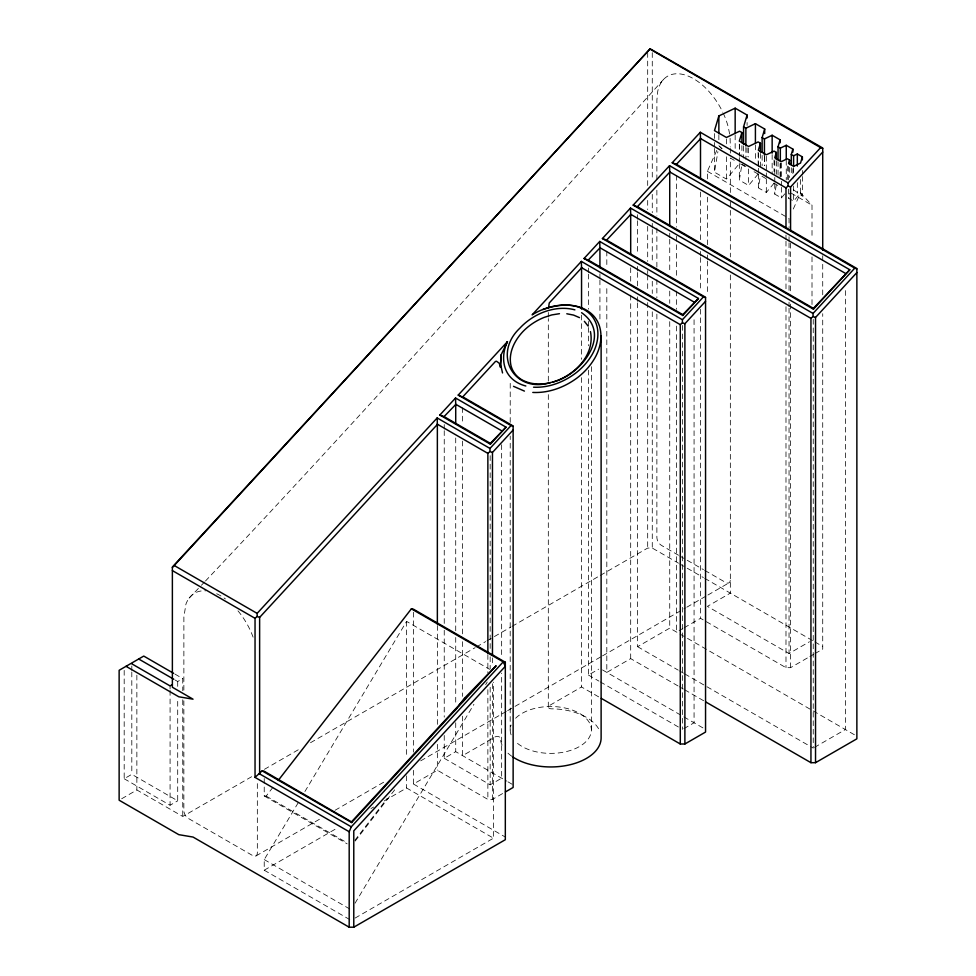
<?xml version="1.0" encoding="UTF-8"?>
<svg xmlns="http://www.w3.org/2000/svg" width="976" height="976" viewBox="0 0 976 976"><rect width="100%" height="100%" fill="white"/><g stroke="black" fill="none" stroke-linecap="round" stroke-linejoin="round"><path stroke-width="0.73" stroke-dasharray="4.88 3.66" d="M183.866 700.817L183.854 810.544A6.49 3.745 60 0 0 188.453 818.498L252.747 855.61A6.49 3.745 60 0 0 257.335 852.963L257.335 781.337M183.866 690.142L183.878 616.991L185.928 604.144A51.96 30 60 0 1 205.79 590.822M510.192 729.938L510.216 436.077M510.216 422.376L510.228 381.262M548.305 706.953L548.317 393.218M548.317 381.043L548.317 318.591M548.317 317.078L548.317 312.503M744.834 166.408L739.564 163.37L726.425 179.084L714.493 172.191L717.897 151.622M758.157 173.996L748.616 185.452L739.332 180.084L741.894 164.602M774.066 183.183L766.331 192.455L758.376 187.868L760.45 175.326M784.777 193.882L781.398 197.933L774.773 194.114L776.359 184.513M800.527 179.474L800.527 192.894L793.647 201.141L788.608 198.238L789.413 193.382M707.38 178.901L707.38 171.3L717.055 149.779M793.281 209.035L800.527 192.894L812.008 205.192L812.008 238.656M349.811 919.612L264.228 870.202L264.228 859.588L298.644 802.004M304.902 791.536L406.589 621.395L489.549 669.292M355.044 903.227L473.933 704.294M485.67 684.664L487.231 682.041M264.228 778.506L264.228 795.952L266.167 796.087L273.609 786.436M354.837 840.324L387.301 798.258M355.191 841.056L395.975 788.193M663.668 79.312C511.778 247.27 361.12 416.435 205.497 580.988M189.124 598.154L200.385 586.344M201.398 585.271L204.472 582.062M175.107 680.016L177.705 681.516L182.756 678.601L182.756 690.727M124.184 670.39L124.184 778.738L131.809 774.334L177.705 800.832L177.705 698.133M121.671 798.758L136.86 789.974L182.756 816.473L253.882 775.42M124.184 778.738L170.08 805.237L177.705 800.832M264.423 769.332L298.668 749.556M310.514 742.712L475.153 647.674M476.471 646.905L485.682 641.586M487 640.829L510.704 627.141M512.022 626.372L598.959 576.194M600.264 575.425L647.686 548.061L652.273 548.061L678.503 563.189M255.993 855.94L320.555 818.657M335.049 810.287L385.117 781.386M420.693 760.841L506.337 711.406M507.654 710.638L601.204 656.628M602.521 655.872L685.518 607.95M686.836 607.182L706.6 595.775M707.917 595.018L728.999 582.843M444.239 735.453L444.239 758.303L455.719 751.679L506.654 781.081M588.443 370.172L588.443 675.05L598.654 669.158M637.584 302.902L637.584 646.685L669.731 628.129L856.867 736.172M264.228 870.202L338.038 827.575M371.002 808.555L373.637 807.03M384.178 800.942L406.589 787.998L493.49 838.177L493.49 682.175M413.47 770.345L413.47 784.021L437.358 770.235L487.866 799.405L492.465 799.405L504.092 792.695M598.666 696.864L581.55 686.982L549.256 705.636A3.245 1.879 0 0 0 548.536 707.661A3.245 1.879 0 0 0 551.501 708.832A50.337 29.06 0 0 1 598.898 729.34M678.052 685.957L630.691 658.617L606.816 672.403L606.816 286.102M679.125 630.655L682.895 628.471M684.152 627.751L700.5 618.32L785.985 667.669L790.572 667.669L808.579 657.275M444.239 758.303L490.172 784.826L501.652 778.189L501.652 673.123M730.341 275L730.341 593.127L707.38 606.389L789.047 653.53L809.458 641.744M355.081 918.087L493.49 838.177M683.859 728.669L694.07 722.777L694.07 317.542M809.86 656.531L813.716 654.31M815.009 653.566L822.719 649.113L822.719 313.674M814.521 747.36L845.387 729.536L845.387 288.835M793.598 189.869L802.37 196.115L802.37 176.497M742.321 164.395L745.908 166.457M734.294 160.32L730.341 158.039L730.341 193.028M754.058 171.727L760.646 175.534M761.963 176.29L765.916 178.571M773.809 183.134L777.762 185.416M790.938 193.028L812.008 205.192M707.38 171.3L789.047 218.453L789.047 227.579M678.515 555.246L661.46 545.401A6.49 3.745 60 0 1 656.872 537.447L656.872 312.991M679.833 556.015L703.452 569.642M704.757 570.399L725.754 582.526A6.49 3.745 60 0 0 730.341 579.866M679.808 563.957L703.415 577.572M704.721 578.329L813.545 641.159M814.85 641.915L822.719 646.466M637.584 646.685L678.222 670.146M679.528 670.902L683.456 673.172M684.774 673.928L813.24 748.104L813.24 319.14M679.369 686.726L683.322 689.007M684.64 689.764L704.367 701.158M602.534 669.939L705.55 729.414M588.443 675.05L598.898 681.089M600.216 681.846L678.662 727.144M507.947 781.825L513.132 784.826M413.47 784.021L505.324 837.054M174.96 674.099L182.756 678.601M266.167 796.087L347.212 842.874M264.228 795.952L347.175 843.85M264.228 859.588L349.811 909.01M718.861 145.741L722.13 148.645M719.824 146.766L721.74 148.816M800.527 192.894L802.37 196.115M729.633 134.066L728.218 126.941A51.96 30 60 0 0 723.399 113.558M730.085 138.25L730.341 146.961M822.719 255.736L822.719 295.862M812.008 256.92L812.008 305.598M802.37 170.471L802.37 174.997M797.331 182.646L797.331 193.199M793.598 167.628L793.598 178.01M793.647 186.026L793.647 201.141M792.878 168.702L792.878 174.741M791.292 167.787L791.292 175.192M790.572 243.244L790.572 293.447M790.572 304.097L790.572 667.669M789.621 167.372L789.621 177.583M789.047 236.704L789.047 241.267M789.047 242.792L789.047 291.47M789.047 302.121L789.047 306.684M789.047 308.209L789.047 653.53M788.608 166.481L788.608 180.096M788.608 189.161L788.608 198.238M787.315 166.054L787.315 180.633M786.253 160.357L786.253 179.95M785.985 235.094L785.985 239.669M785.985 241.194L785.985 289.933M785.985 306.684L785.985 667.669M781.398 163.102L781.398 179.767M781.398 181.28L781.398 185.818M781.398 187.331L781.398 197.933M780.336 162.943L780.336 179.242M780.105 163.663L780.105 178.547M778.043 161.613L778.043 177.925M776.359 161.174L776.359 174.301M774.773 160.784L774.773 175.936M774.773 177.449L774.773 181.987M774.773 183.512L774.773 194.114M774.066 159.857L774.066 171.52M772.15 154.598L772.15 173.96M766.331 156.294L766.331 171.361M766.331 172.874L766.331 177.388M766.331 178.901L766.331 192.455M764.684 156.392L764.684 165.517M764.428 156.721L764.428 165.615M762.134 155.391L762.134 165.774M760.45 153.452L760.45 168.031M758.376 153.22L758.376 166.774M758.376 168.275L758.376 172.801M758.376 174.301L758.376 187.868M758.157 152.122L758.157 166.701M755.412 144.96L755.412 161.687M748.616 147.974L748.616 156.965M748.616 168.958L748.616 185.452M747.091 122.488L747.091 125.465M747.091 147.791L747.091 156.721M745.871 147.486L745.871 159.344M743.566 146.156L743.566 158.014M741.894 145.656L741.894 154.403M739.588 144.326L739.588 155.989M739.332 144.106L739.332 156.099M739.332 157.6L739.332 162.101M739.332 163.602L739.332 180.084M735.16 134.956L735.16 152.817M730.341 148.486L730.341 153.061M730.341 201.837L730.341 256.932M726.425 138.97L726.425 144.912M726.425 156.794L726.425 179.084M718.861 135.31L718.861 139.775M714.493 133.566L714.493 140.995M714.493 142.484L714.493 146.937M714.493 148.425L714.493 172.191M707.38 197.164L707.38 245.842M707.38 254.968L707.38 259.531M707.38 261.056L707.38 294.52M700.5 192.052L700.5 240.767M700.5 251.43L700.5 255.993M700.5 257.518L700.5 291.007M700.5 309.282L700.5 618.32M682.59 325.447L682.59 729.414M676.612 175.351L676.612 227.115M676.612 236.253L676.612 278.88M676.612 291.068L676.612 309.331M676.612 326.082L676.612 632.106M669.731 233.179L669.731 237.741M669.731 239.266L669.731 272.816M669.731 291.116L669.731 303.316M669.731 321.616L669.731 628.129M656.872 179.743L656.897 99.991L657.763 91.171A51.96 30 60 0 1 685.738 75.201A51.96 30 60 0 1 722.777 112.228M656.872 190.222L656.872 215.928M656.872 228.055L656.872 267.497M656.872 279.624L656.872 297.826M652.273 52.643L652.273 180.682M652.273 194.407L652.273 212.695M652.273 223.37L652.273 227.945M652.273 229.47L652.273 262.995M652.273 281.295L652.273 293.483M652.273 311.783L652.273 548.061M647.686 52.533L647.686 186.697M647.686 200.422L647.686 209.572M647.686 226.347L647.686 261.409M647.686 270.559L647.686 273.609M647.686 275.134L647.686 291.909M647.686 302.584L647.686 548.061M637.584 214.683L637.584 219.246M637.584 220.771L637.584 254.236M637.584 266.399L637.584 270.962M637.584 272.487L637.584 286.175M637.584 296.826L637.584 301.389M630.691 267.778L630.691 281.466M630.691 295.155L630.691 658.617M606.816 251.125L606.816 267.851M599.923 273.853L599.923 278.428M599.923 279.953L599.923 321.08M591.371 366.671L591.383 729.938M588.443 268.046L588.443 272.621M588.443 274.146L588.443 309.197M588.443 321.397L588.443 325.972M588.443 327.497L588.443 345.785M581.55 315.138L581.55 359.339M581.55 377.627L581.55 686.982M501.652 444.727L501.652 657.897M492.465 657.885L492.465 665.486M492.465 683.749L492.465 799.405M490.172 455.67L490.172 650.724M490.172 656.824L490.172 669.011M490.172 687.299L490.172 784.826M487.866 654.591L487.866 672.879M487.866 689.654L487.866 799.405M462.612 407.663L462.612 424.377M462.612 441.091L462.612 635.608M462.612 641.683L462.612 696.388M462.612 716.152L462.612 755.656L494.917 737.002A3.245 1.879 0 0 1 498.431 736.599A3.245 1.879 0 0 1 500.456 738.307A50.337 29.06 0 0 0 503.701 748.153M455.719 438.004L455.719 631.387M455.719 637.474L455.719 704.477M455.719 722.752L455.719 751.679M444.239 424.584L444.239 429.159M444.239 430.684L444.239 624.213M444.239 630.301L444.239 717.165M437.358 625.531L437.358 726.059M437.358 744.346L437.358 770.235M413.47 612.257L413.47 752.106M406.589 621.395L406.589 757.718M406.589 775.883L406.589 787.998M182.756 699.816L182.756 816.473M177.705 681.516L177.705 687.555M170.08 685.921L170.08 688.946M170.08 690.459L170.08 805.237M136.86 675.172L136.86 789.974M131.809 665.986L131.809 670.5M131.809 672L131.809 774.334M216.648 593.737A51.96 30 60 0 1 225.407 598.922M237.961 610.83A51.96 30 60 0 1 253.919 639.573M511.753 756.241A50.337 29.06 0 0 1 507.483 752.703M515.633 718.226A40.589 23.436 0 0 1 576.877 711.992A40.589 23.436 0 0 1 576.877 747.897A40.589 23.436 0 0 1 515.633 741.65M511.082 734.818A40.589 23.436 0 0 1 511.082 725.058"/><path stroke-width="1.46" d="M507.447 341.637L501.078 354.935L500.456 367.342L499.248 363.255L496.564 361.279A2.147 2.025 67.5 0 0 495.271 361.645L462.612 397.025L458.22 395.085L507.447 341.637C501.81 353.251 501.749 368.721 511.497 378.188A42.993 32.72 -26 0 0 525.844 385.996M501.078 354.935L500.554 364.304L502.53 372.942M785.985 227.481L785.985 187.88L788.083 186.026L788.083 182.951L700.304 132.272L672.22 162.76L676.417 164.334L856.867 268.522L856.867 738.82L815.533 762.683L810.946 762.683L810.946 318.371L813.045 316.517L813.045 313.442L630.496 208.047L602.412 238.534L606.621 240.12L705.55 297.241L705.55 732.061L684.884 743.993L680.284 743.993L680.284 324.654L682.395 322.8L682.395 319.725L581.354 261.397L532.127 314.845C544.998 306.952 560.566 303.048 575.559 306.025A46.006 35.148 -26.9 0 1 593.554 315.821C604.632 328.082 602.046 346.822 593.75 359.851A59.926 45.957 -25.6 0 1 577.206 377.871C564.494 387.338 548.78 393.23 532.786 392.437M747.091 118.023L747.091 115.046L735.16 108.165L718.861 115.937L714.493 130.601L726.425 137.482L739.588 131.211L741.894 132.529L741.894 142.74M741.894 132.529L739.332 141.117L748.616 146.473L758.157 141.923L760.45 143.252L760.45 152M743.566 144.68L743.566 126.892L747.091 115.046M760.45 143.252L758.376 150.206L766.331 154.794L774.066 151.109L776.359 152.427L776.359 159.722M762.134 152.427L762.134 137.604L764.684 129.027L755.412 123.659L745.871 128.21L743.566 126.892M776.359 152.427L774.773 157.758L781.398 161.589L787.315 158.759L789.621 160.088L789.621 164.456M778.043 160.125L778.043 146.79L780.105 139.836L772.15 135.249L764.428 138.934L762.134 137.604M789.621 160.088L788.608 163.456L793.647 166.359L800.527 163.077L802.37 156.892L797.331 153.988L793.598 155.77L791.292 154.44L792.878 149.121L786.253 145.29L780.336 148.12L778.043 146.79M349.188 927.2L349.188 831.747L351.287 826.818L503.226 661.874L505.324 662.24L505.324 839.702L353.776 927.2L349.188 927.2L193.041 837.054L178.803 834.663L119.133 800.21L119.133 670.292L131.077 663.399L170.08 685.921L172.374 684.603M278.258 780.41L411.372 608.841L413.47 609.207L505.324 662.24M454.999 710.504L456.853 708.1M458.708 705.697L464.271 698.487L496.137 665.742L351.677 822.573L262.117 770.869L255.041 777.396L349.188 831.747M462.722 701.683L465.503 698.084L351.482 821.865L264.228 771.247L262.117 770.869M172.374 567.52L650.175 48.8L822.719 147.998L822.719 250.124M255.041 777.396L255.041 618.308L257.139 616.454L257.139 613.379L437.163 417.948L489.976 448.435L489.976 451.51L487.866 453.364L487.866 653.066M439.847 415.032L455.536 398.001L506.044 427.171L490.367 444.19L439.847 415.032L444.043 416.606L490.367 443.348L490.367 444.19M584.051 258.481L599.728 241.45L698.462 298.461L682.785 315.48L584.051 258.481L588.247 260.067L682.785 314.638L682.785 315.48M633.18 205.131L669.536 165.676L849.779 269.742L813.435 309.197L633.18 205.131L637.389 206.717L813.435 308.355L813.435 309.197M259.628 773.578L259.628 617.393L437.358 424.45L437.163 417.948M455.536 398.001L455.719 404.503L444.043 416.606M581.354 261.397L581.55 267.9L549.256 302.963L548.536 307.843M599.728 241.45L599.923 247.953L588.247 260.067M630.496 208.047L630.691 214.549L606.621 240.12M669.536 165.676L669.731 172.179L637.389 206.717M700.304 132.272L700.5 138.775L676.417 164.334M489.976 448.435L511.021 425.573L513.132 426.366M492.465 654.835L492.465 452.449L513.132 430.013M788.083 182.951L820.621 147.632L822.719 148.413M790.572 231.08L790.572 186.965L822.719 152.061M682.395 319.725L703.452 296.863L705.55 297.656M684.884 743.993L684.884 323.739L705.55 301.303M813.045 313.442L854.769 268.144L856.867 268.937M815.533 762.683L815.533 317.456L856.867 272.585M650.175 48.8L172.374 567.019L172.374 687.25L193.041 699.182L178.803 696.791L126.026 666.315M490.367 443.348L506.044 427.171M682.785 314.638L698.462 298.461M813.435 308.355L849.779 269.742M131.809 662.972L143.753 656.079L173.655 673.355M505.385 791.951L513.132 787.473L513.132 425.951L462.417 396.671M553.087 381.933C574.169 375.797 595.262 355.093 590.443 331.572M542.876 309.575C553.831 305.781 565.934 303.353 577.328 306.732A42.981 32.708 -26 0 1 591.09 315.15C601.423 326.655 598.849 344.162 591.066 356.301A56.754 43.188 -26 0 1 575.328 373.393C563.359 382.287 548.61 387.923 533.555 387.204M550.403 382.653C541.009 384.934 530.724 384.593 522.099 379.945A38.235 28.963 -25.2 0 1 510.851 364.975C508.374 352.531 514.669 340.307 523.026 331.474A47.275 35.624 -26.5 0 1 543.974 317.468L551.757 314.931L559.455 313.699M574.901 309.856C563.982 306.879 552.367 308.526 542.009 312.735A50.545 38.467 -26 0 0 519.793 328.241C492.026 354.349 514.071 394.389 551.062 382.409C579.293 377.248 613.575 334.951 581.586 312.698M566.8 313.772L573.559 315.089L579.488 317.627M524.429 391.095L513.522 386.337M788.083 186.026L790.572 186.965M813.045 316.517L815.533 317.456M682.395 322.8L684.884 323.739M489.976 451.51L492.465 452.449M257.139 616.454L259.628 617.393M650.175 49.227L820.621 147.632M700.304 138.409L785.985 187.88M672.22 162.76L854.769 268.144M669.536 171.813L845.582 273.463M630.496 214.195L810.946 318.371M602.412 238.534L703.452 296.863M599.728 247.599L694.265 302.182M581.354 267.546L680.284 324.654M458.22 395.085L511.021 425.573M455.536 404.149L501.847 430.892M437.163 424.084L487.866 453.364M705.685 701.915L810.946 762.683M601.301 698.389L680.284 743.993M411.372 608.841L503.226 661.874L505.324 666.303L353.776 830.832L353.776 927.2M174.484 565.653L257.139 613.379M172.374 570.594L255.041 618.308M138.702 658.995L173.813 679.272M259.238 773.675L351.287 826.818M584.38 321.324L588.077 326.021M802.37 156.892L802.37 159.905M797.331 153.988L797.331 166.054M793.598 155.77L793.598 166.152M792.878 149.121L792.878 152.134M791.292 154.44L791.292 164.822M786.253 145.29L786.253 158.856M780.336 148.12L780.336 161.455M780.105 139.836L780.105 142.813M772.15 135.249L772.15 153.11M764.684 129.027L764.684 133.59M764.428 138.934L764.428 155.233M755.412 123.659L755.412 143.435M745.871 128.21L745.871 145.997M735.16 108.165L735.16 133.468M718.861 115.937L718.861 133.822M700.5 138.775L700.5 178.352M669.731 172.179L669.731 225.554M630.691 214.549L630.691 254.089M601.118 335.781L601.118 738.027A50.337 29.06 0 0 1 568.422 765.111A50.337 29.06 0 0 1 512.973 757.071M599.923 247.953L599.923 267.766M581.55 267.9L581.55 309.05M455.719 404.503L455.719 424.304M437.358 424.45L437.358 624.006M351.677 821.731L351.677 822.573"/></g></svg>
